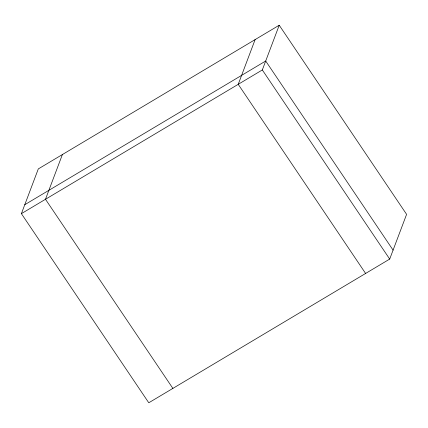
<?xml version="1.0" encoding="UTF-8"?>
<svg xmlns="http://www.w3.org/2000/svg" width="428" height="428" viewBox="0 0 428 428"><rect width="100%" height="100%" fill="white"/><g stroke="black" fill="none" stroke-linecap="round" stroke-linejoin="round"><path stroke-width="0.64" d="M21.4 213.647L38.301 168.921L279.222 25.225L406.6 214.353L389.699 259.079L148.778 402.775L21.4 213.647L262.321 69.951L279.222 25.225M62.392 154.551L45.491 199.277L172.875 388.405M255.125 39.595L238.23 84.321L365.608 273.449M24.781 204.702L265.697 61.006L393.081 250.134M262.321 69.951L389.699 259.079"/></g></svg>
